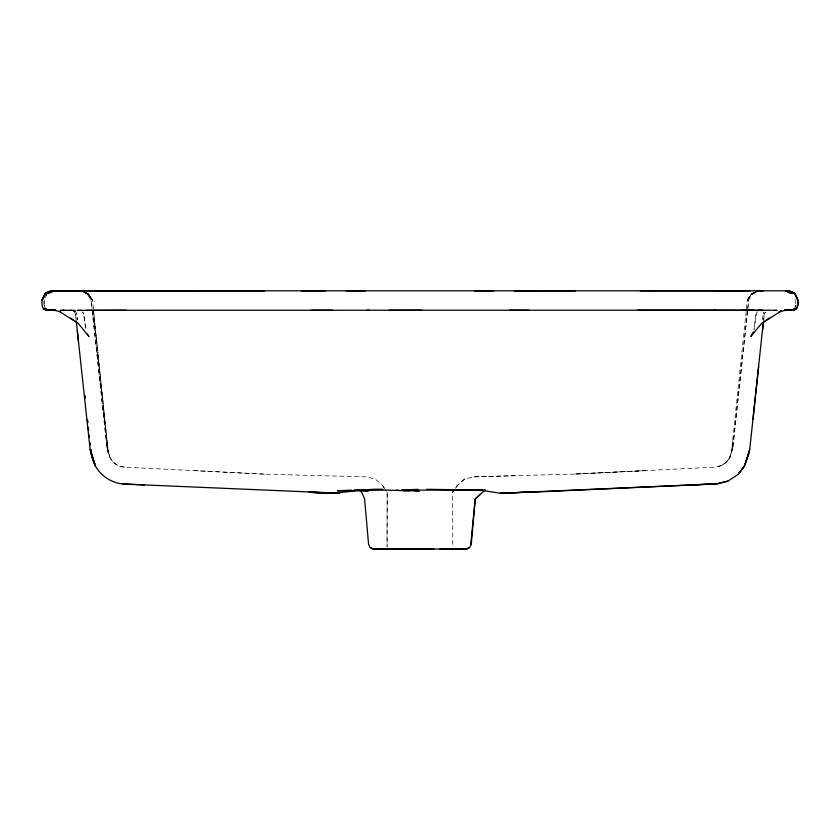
<?xml version="1.0" encoding="UTF-8"?>
<svg xmlns="http://www.w3.org/2000/svg" width="840" height="840" viewBox="0 0 840 840"><rect width="100%" height="100%" fill="white"/><g stroke="black" fill="none" stroke-linecap="round" stroke-linejoin="round"><path stroke-width="0.63" stroke-dasharray="4.2 3.15" d="M387.167 492.209L387.051 546.746L387.198 492.198L385.119 489.258M44.048 303.86L44.152 299.019L44.09 305.004L45.37 308.826L44.026 305.078L45.36 308.794M464.636 478.989L457.454 485.331L455.406 488.292L457.454 485.331L464.667 478.979L474.054 476.847L574.224 474.106L715.239 467.166C723.481 466.337 730.538 460.11 731.525 451.742L732.679 440.79M746.193 311.388L731.472 451.983L732.743 447.615L747.464 311.556M746.435 308.952C745.637 301.329 749.564 293.36 757.092 290.819M763.308 322.214L764.117 314.486L765.25 312.249M763.728 319.662L764.264 314.528L765.366 312.333M755.748 292.163L752.462 294.116L748.755 299.555L732.889 447.657L731.567 451.553M747.736 309.078L748.755 299.555M762.5 319.736L763.161 313.803L764.022 312.228L763.193 313.824M732.743 447.615L729.666 457.874L731.525 451.742M732.889 447.657L729.666 457.874M795.291 306.999L795.974 305.099L795.28 307.02L795.848 298.977M794.587 308.931L795.889 305.036M45.927 295.638L47.145 293.433M747.337 300.437L751.244 294.357L755.255 292.005L751.139 294.441M755.37 291.994C750.204 292.257 742.172 309.372 751.338 294.326L757.26 290.819M747.4 300.321L751.244 294.357L757.397 290.819M747.841 299.691L747.453 300.227L751.338 294.326M454.713 489.248L452.655 492.188L454.713 489.29L452.655 492.188L452.802 546.746M455.406 488.261L457.464 485.32M721.98 465.224L726.716 462L729.729 457.685L726.569 462.042L721.938 465.37L715.239 467.166M751.957 294.074L755.212 292.12M758.205 290.819L752.462 294.116L756.284 291.921M474.054 476.847L517.766 475.629M773.115 310.202L778.333 310.17M62.59 310.065L75.411 310.212L61.509 310.212M772.937 310.212L778.565 310.212M59.892 310.107L72.776 310.118L75.484 311.336L76.787 313.782L77.364 319.736L76.787 313.782M59.819 310.212L72.45 310.223L71.62 310.212L75.484 311.336L72.471 310.096L71.62 310.212L75.148 311.388M62.097 310.159L68.04 310.212M772.821 310.107L777.84 310.17M74.477 311.252L70.802 310.065M73.038 310.065L75.453 310.128M92.159 310.317L107.1 447.615C107.94 457.223 114.061 466.798 124.614 467.166L265.618 474.201L365.788 476.847L375.218 479L382.399 485.331L384.437 488.281M72.776 310.118L75.348 311.304L72.608 310.107M194.187 470.631L265.618 474.201M124.614 467.166L117.968 465.538L113.242 462.336M107.1 447.615L109.841 456.54L107.93 450.387L93.398 311.241L108.234 452.015L92.516 300.437L88.515 294.326L82.457 290.819M83.559 291.921L87.392 294.116L91.088 299.555L92.242 310.264M88.515 294.326L84.473 291.994L88.515 294.326L92.389 300.227L88.61 294.357L84.704 292.005L88.704 294.431L92.516 300.437M81.648 290.819L87.339 294.126L90.993 299.607L92.022 309.12M84.588 292.005L88.715 294.431L92.411 300.342L88.61 294.357L84.599 292.142M84.452 292.005L88.431 294.357L92.253 300.3L88.431 294.357M87.392 294.116L84.105 292.163L87.339 294.126M110.04 457.947L113.264 462.315M382.399 485.331L385.802 490.245M92.379 311.556L106.953 447.657L109.935 457.601M106.953 447.657L108.129 451.584L107.037 440.822M76.409 322.224L75.59 314.528L73.941 311.241L75.579 314.528L76.125 319.662M756.095 314.339L754.016 329.584L756.095 314.339L757.124 311.861L756.095 314.339M46.568 294.546L44.762 297.906L46.568 294.536M645.666 470.631L574.224 474.065L645.666 470.663M83.748 314.339L82.709 311.871L83.748 314.339L85.838 329.584L83.748 314.339"/><path stroke-width="1.26" d="M109.158 290.819L51.713 290.819C43.113 291.26 39.764 302.137 43.407 308.774L46.683 310.212L54.863 310.233L46.704 310.065L44.237 309.162M744.513 465.749L738.245 474.233L744.576 466.022L749.742 449.295L763.308 322.214M470.788 543.984L475.23 498.992L480.228 494.351M752.976 419.559L755.496 395.556M749.731 449.295L748.314 454.913L748.587 452.361M762.552 330.719L763.455 322.224M755.622 394.296L758.678 366.524M748.314 454.913L748.682 453.842L744.944 464.489M744.786 464.971L748.251 455.102M753.407 331.79L750.855 336.494L761.628 323.379L781.494 310.884L779.226 311.766L785.936 310.212L784.98 310.233L793.17 310.212L795.7 309.278M796.446 308.774C800.037 302.169 796.814 291.05 788.13 290.819L89.66 290.819M89.87 290.819L51.734 290.976L45.339 293.601L52.164 290.819L45.339 293.601L42.105 300.195L45.255 293.506L52.164 290.819L45.255 293.506M42.105 300.195L45.496 293.255L51.734 292.32L45.496 293.255L47.565 293.044L46.074 293.181M744.356 466.2L738.266 474.338L727.976 481.11L716.825 483.84L500.462 493.28L480.018 490.108L426.867 489.3M485.205 489.919L475.23 498.992L471.293 544.236L469.812 547.501L466.683 549.024L463.974 549.066L373.159 549.024L370.041 547.501L368.56 544.236L364.613 498.992L361.001 490.802L357.179 490.067M763.55 322.056L769.283 318.087M469.193 547.418L466.683 549.024L439.897 549.034M792.687 310.212L796.31 308.637L792.666 310.065L784.98 310.191M45.339 293.601L52.164 290.819M792.561 310.212L795.869 308.816L791.91 310.191L794.63 308.973M793.59 309.33L791.553 310.181L794.986 308.963M48.08 292.845L53.98 290.819M779.226 311.766L781.494 310.884M48.352 292.645L53.193 290.829L52.563 290.819L76.409 290.819M794.451 293.139L792.351 292.929L794.451 293.139L797.895 300.163L798 305.319L796.551 308.889L793.149 310.065L784.875 310.191L792.666 310.065L795.932 308.868M530.628 492.251L716.825 483.84L727.976 481.11M339.37 493.28L309.256 492.041C334.089 496.367 358.155 488.324 382.914 489.3M48.373 310.034L44.971 308.858L47.964 310.044L55.65 310.17M360.203 489.794L363.846 489.542L357.556 489.846M417.89 489.31L401.635 490.108L484.921 490.108M351.267 490.14L337.428 490.791L387.062 490.098L419.265 491.106L415.464 490.991M695.363 484.743L716.825 483.84M500.462 493.28L530.586 492.041L500.661 493.259M480.018 490.108L467.639 490.382L482.612 490.014M47.964 310.044L43.544 308.637L47.313 310.065L54.873 310.191L47.166 310.212L43.985 308.816L47.282 310.212M81.742 310.349L77.112 310.411L126.179 310.212M366.975 310.212L772.233 310.212M640.374 290.84L740.691 290.819M86.373 310.286L369.065 310.233M83.843 290.829L76.976 290.829M732.018 290.881L742.749 290.819M790.839 310.212L784.98 310.233L792.666 310.065M346.217 290.861L365.358 290.829M715.806 290.913L750.183 290.819M389.267 310.254L421.858 310.212M375.879 549.066L386.379 549.055L373.159 549.024L370.692 547.754M264.6 290.85L97.104 290.819L197.253 290.913M301.434 290.85L325.332 290.871M514.51 290.871L538.419 290.85M54.873 310.065L46.683 310.212L54.989 310.212M637.581 310.17L715.092 310.212M784.928 310.212L793.17 310.212M474.485 290.829L493.637 290.861M514.794 290.84L575.253 290.871M509.607 310.212L529.095 310.254M311.304 310.212L332.546 310.244M433.881 549.034L376.656 549.003L384.731 549.055M463.974 549.066L453.485 549.034M97.104 290.819L111.353 290.903L99.162 290.819M713.496 310.212L762.731 310.411L758.1 310.349M54.747 310.086L48.321 310.044L44.971 308.858M742.413 310.212L753.48 310.286M385.539 549.014L394.485 549.066L392.322 549.055M54.863 310.233L53.918 310.212L60.617 311.766M402.78 490.602L409.122 490.802M309.225 492.251L339.181 493.227L123.008 483.998C107.447 482.528 94.143 470.642 91.592 455.102L95.498 466.2L90.09 449.306M123.008 483.998L144.543 484.911M361.536 490.655L354.133 490.193L368.214 491.096L358.082 490.119M396.501 490.182L399 490.413M791.595 292.866L785.589 290.819L791.574 292.887M791.5 292.645L785.873 290.819L791.763 292.845M788.13 290.819L794.609 293.486L797.895 300.163M59.462 311.535L77.259 322.718M70.56 318.087L78.215 323.379L88.967 336.536L87.255 333.9M95.403 465.948L90.111 449.295L76.388 322.224M91.192 453.831L91.539 454.913M87.748 422.457L87.444 419.874L87.738 422.384M88.347 427.623L88.641 430.206M90.888 449.589L91.486 454.766M88.305 427.413L88.589 429.923M89.166 434.952L89.45 437.462M90.027 442.491L90.311 445.011M90.877 450.041L91.172 452.55M85.04 395.483L85.323 398.003M77.301 330.719L78.404 341.019M762.877 290.829L757.932 290.861L762.877 290.829M793.779 293.181L788.099 292.435L794.346 293.255L787.689 290.819L794.609 293.486L793.852 293.265M794.609 293.486L787.689 290.819L794.598 293.506"/></g></svg>
